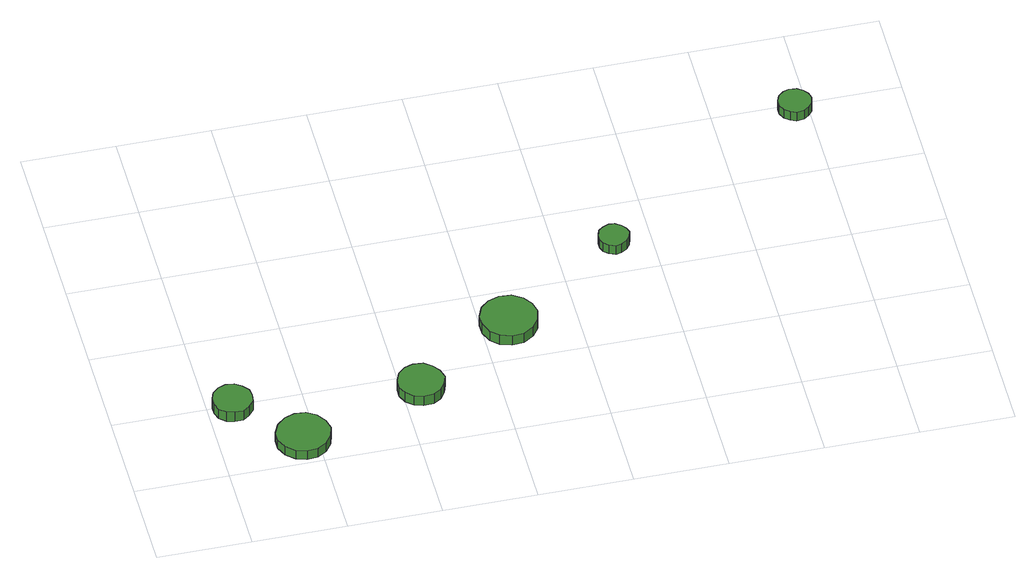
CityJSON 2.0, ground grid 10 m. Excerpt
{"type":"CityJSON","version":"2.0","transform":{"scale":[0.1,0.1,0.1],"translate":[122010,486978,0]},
"CityObjects":{
"tree1":{"type":"SolitaryVegetationObject","attributes":{"function":"something"},"geometry":[{"type":"MultiSurface","lod":"1","boundaries":[[[0,1,2,3,4,5,6,7,8,9,10,11,12,13,14]],[[15,16,17,18,19,20,21,22,23,24,25,26,27,28,29]],[[0,29,28,1]],[[1,28,27,2]],[[2,27,26,3]],[[3,26,25,4]],[[4,25,24,5]],[[5,24,23,6]],[[6,23,22,7]],[[7,22,21,8]],[[8,21,20,9]],[[9,20,19,10]],[[10,19,18,11]],[[11,18,17,12]],[[12,17,16,13]],[[13,16,15,14]],[[14,15,29,0]]]}]},
"tree2":{"type":"SolitaryVegetationObject","attributes":{"function":"something"},"geometry":[{"type":"MultiSurface","lod":"1","boundaries":[[[30,31,32,33,34,35,36,37,38,39,40,41,42,43,44]],[[45,46,47,48,49,50,51,52,53,54,55,56,57,58,59]],[[30,59,58,31]],[[31,58,57,32]],[[32,57,56,33]],[[33,56,55,34]],[[34,55,54,35]],[[35,54,53,36]],[[36,53,52,37]],[[37,52,51,38]],[[38,51,50,39]],[[39,50,49,40]],[[40,49,48,41]],[[41,48,47,42]],[[42,47,46,43]],[[43,46,45,44]],[[44,45,59,30]]]}]},
"tree3":{"type":"SolitaryVegetationObject","attributes":{"function":"something"},"geometry":[{"type":"MultiSurface","lod":"1","boundaries":[[[60,61,62,63,64,65,66,67,68,69,70,71,72,73,74]],[[75,76,77,78,79,80,81,82,83,84,85,86,87,88,89]],[[60,89,88,61]],[[61,88,87,62]],[[62,87,86,63]],[[63,86,85,64]],[[64,85,84,65]],[[65,84,83,66]],[[66,83,82,67]],[[67,82,81,68]],[[68,81,80,69]],[[69,80,79,70]],[[70,79,78,71]],[[71,78,77,72]],[[72,77,76,73]],[[73,76,75,74]],[[74,75,89,60]]]}]},
"tree4":{"type":"SolitaryVegetationObject","attributes":{"function":"something"},"geometry":[{"type":"MultiSurface","lod":"1","boundaries":[[[90,91,92,93,94,95,96,97,98,99,100,101,102,103,104]],[[105,106,107,108,109,110,111,112,113,114,115,116,117,118,119]],[[90,119,118,91]],[[91,118,117,92]],[[92,117,116,93]],[[93,116,115,94]],[[94,115,114,95]],[[95,114,113,96]],[[96,113,112,97]],[[97,112,111,98]],[[98,111,110,99]],[[99,110,109,100]],[[100,109,108,101]],[[101,108,107,102]],[[102,107,106,103]],[[103,106,105,104]],[[104,105,119,90]]]}]},
"tree5":{"type":"SolitaryVegetationObject","attributes":{"function":"something"},"geometry":[{"type":"MultiSurface","lod":"1","boundaries":[[[120,121,122,123,124,125,126,127,128,129,130,131,132,133,134]],[[135,136,137,138,139,140,141,142,143,144,145,146,147,148,149]],[[120,149,148,121]],[[121,148,147,122]],[[122,147,146,123]],[[123,146,145,124]],[[124,145,144,125]],[[125,144,143,126]],[[126,143,142,127]],[[127,142,141,128]],[[128,141,140,129]],[[129,140,139,130]],[[130,139,138,131]],[[131,138,137,132]],[[132,137,136,133]],[[133,136,135,134]],[[134,135,149,120]]]}]},
"tree6":{"type":"SolitaryVegetationObject","attributes":{"function":"something"},"geometry":[{"type":"MultiSurface","lod":"1","boundaries":[[[150,151,152,153,154,155,156,157,158,159,160,161,162,163,164]],[[165,166,167,168,169,170,171,172,173,174,175,176,177,178,179]],[[150,179,178,151]],[[151,178,177,152]],[[152,177,176,153]],[[153,176,175,154]],[[154,175,174,155]],[[155,174,173,156]],[[156,173,172,157]],[[157,172,171,158]],[[158,171,170,159]],[[159,170,169,160]],[[160,169,168,161]],[[161,168,167,162]],[[162,167,166,163]],[[163,166,165,164]],[[164,165,179,150]]]}]}
},
"vertices":[
[47,98,19],[46,106,19],[40,113,19],[33,118,19],[24,119,19],[16,116,19],[9,110,19],[6,102,19],[6,93,19],[9,85,19],[16,79,19],[24,77,19],[33,77,19],[40,82,19],[46,89,19],[46,89,6],[40,82,6],[33,77,6],[24,77,6],[16,79,6],[9,85,6],[6,93,6],[6,102,6],[9,110,6],[16,116,6],[24,119,6],[33,118,6],[40,113,6],[46,106,6],[47,98,6],
[114,31,20],[111,43,20],[104,53,20],[94,59,20],[82,60,20],[71,56,20],[62,48,20],[57,37,20],[57,26,20],[62,15,20],[71,7,20],[82,3,20],[94,4,20],[104,10,20],[111,20,20],[111,20,8],[104,10,8],[94,4,8],[82,3,8],[71,7,8],[62,15,8],[57,26,8],[57,37,8],[62,48,8],[71,56,8],[82,60,8],[94,59,8],[104,53,8],[111,43,8],[114,31,8],
[244,76,22],[241,86,22],[235,94,22],[227,100,22],[216,101,22],[207,98,22],[199,91,22],[195,81,22],[195,71,22],[199,62,22],[207,55,22],[216,52,22],[227,53,22],[235,58,22],[241,66,22],[241,66,9],[235,58,9],[227,53,9],[216,52,9],[207,55,9],[199,62,9],[195,71,9],[195,81,9],[199,91,9],[207,98,9],[216,101,9],[227,100,9],[235,94,9],[241,86,9],[244,76,9],
[359,150,20],[356,162,20],[349,172,20],[338,179,20],[325,180,20],[313,176,20],[304,168,20],[299,156,20],[299,144,20],[304,132,20],[313,124,20],[325,120,20],[338,121,20],[349,128,20],[356,138,20],[356,138,7],[349,128,7],[338,121,7],[325,120,7],[313,124,7],[304,132,7],[299,144,7],[299,156,7],[304,168,7],[313,176,7],[325,180,7],[338,179,7],[349,172,7],[356,162,7],[359,150,7],
[477,242,20],[475,248,20],[471,253,20],[465,257,20],[459,258,20],[452,255,20],[447,251,20],[445,245,20],[445,238,20],[447,232,20],[452,228,20],[459,225,20],[465,226,20],[471,230,20],[475,235,20],[475,235,8],[471,230,8],[465,226,8],[459,225,8],[452,228,8],[447,232,8],[445,238,8],[445,245,8],[447,251,8],[452,255,8],[459,258,8],[465,257,8],[471,253,8],[475,248,8],[477,242,8],
[704,394,18],[702,401,18],[698,406,18],[692,410,18],[684,411,18],[678,409,18],[672,404,18],[669,397,18],[669,390,18],[672,383,18],[678,379,18],[684,376,18],[692,377,18],[698,381,18],[702,386,18],[702,386,6],[698,381,6],[692,377,6],[684,376,6],[678,379,6],[672,383,6],[669,390,6],[669,397,6],[672,404,6],[678,409,6],[684,411,6],[692,410,6],[698,406,6],[702,401,6],[704,394,6]
]}
